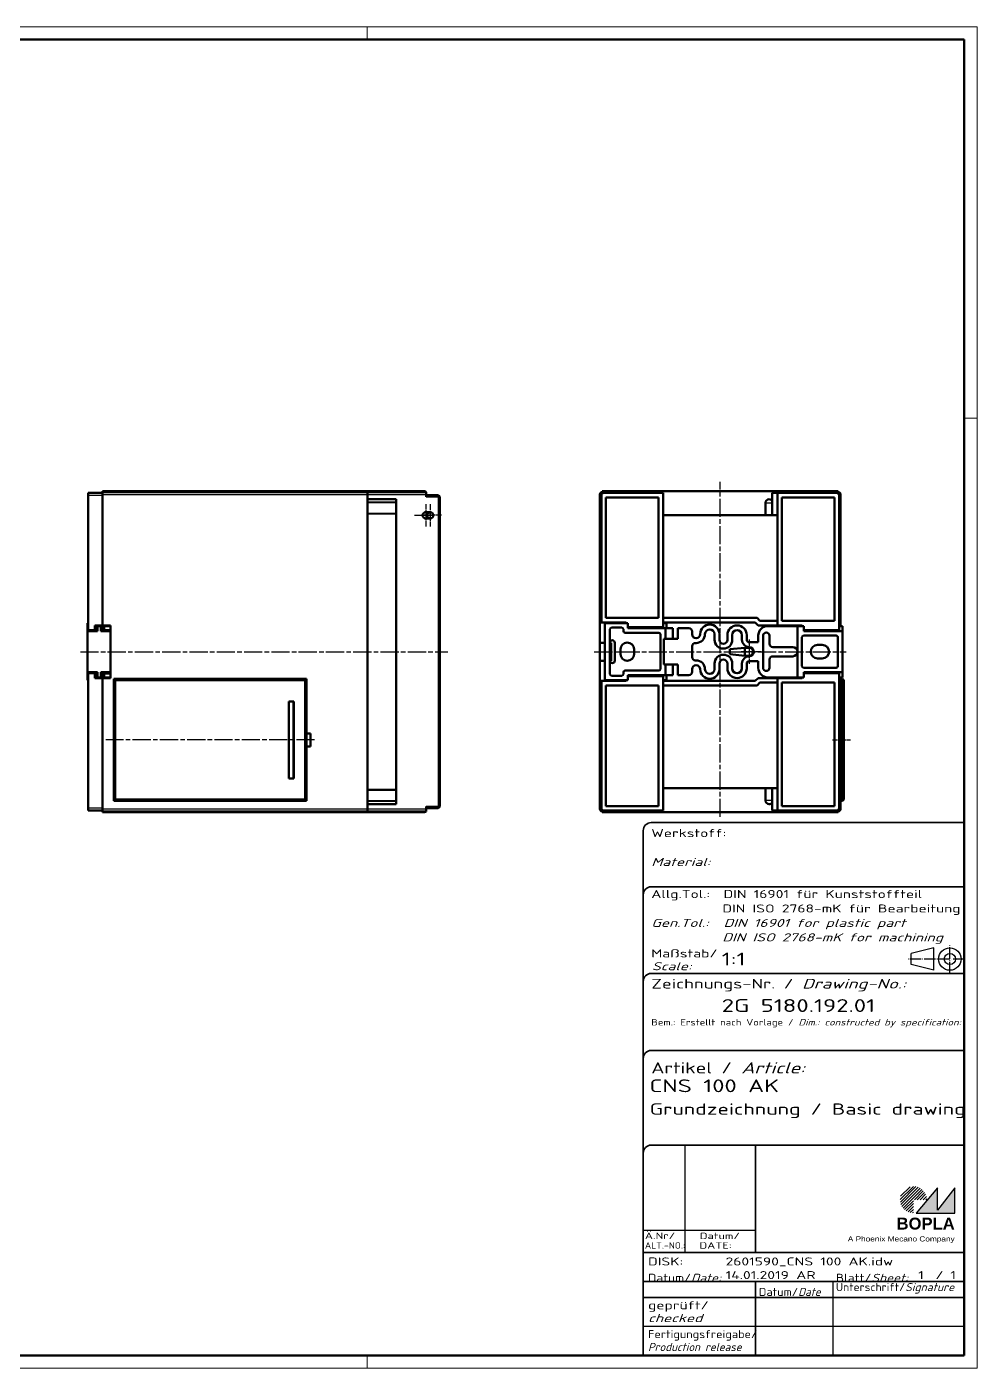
# Model space of a CAD drawing. Header units: millimetres. Extents: x 1 to 593, y 1 to 419.
# Drawn here: x 297 to 593, y 1 to 419 of the extents above; entities that cross this region are included whole.
import ezdxf
from ezdxf.enums import TextEntityAlignment as Align

# ---------------------------------------------------------------- set-up
doc = ezdxf.new("R2010")
doc.units = ezdxf.units.MM
for name, pattern in [('ACAD_ISO04W100', [30, 24, -3, 0, -3]), ('CHAIN', [0.3543, 0.2362, -0.0295, 0.0591, -0.0295]), ('DASH_DOT', [0.37, 0.24, -0.06, 0.01, -0.06]), ('DASHED', [0.2067, 0.1654, -0.0413])]:
    doc.linetypes.add(name, pattern=pattern)
doc.layers.get('0').update_dxf_attribs({"lineweight": 25})
for name, color, linetype, lineweight in [('Mittellinie (ISO)', 1, 'DASH_DOT', 25), ('Mittelpunktmarkierung (ISO)', 1, 'DASH_DOT', 25), ('Rahmen (ISO)', 7, 'Continuous', 70), ('Schraffur (ISO)', 1, 'Continuous', 18), ('Sichtbar (ISO)', 7, 'Continuous', 50), ('Sichtbar schmal (ISO)', 1, 'Continuous', 25), ('Titel (ISO)', 5, 'Continuous', 50), ('Verdeckt (ISO)', 5, 'DASHED', 35)]:
    doc.layers.add(name, color=color, linetype=linetype, lineweight=lineweight)
doc.styles.add('Notiztext (DIN)', font='isocpeur.ttf', dxfattribs={"width": 1.1})
doc.styles.get("Standard").update_dxf_attribs({"font": 'isocpeur.ttf', "width": 1.1})
doc.styles.add('Textstil117', font='isocpeur.ttf', dxfattribs={"width": 1.4})
doc.styles.add('Textstil142', font='isocpeur.ttf', dxfattribs={"width": 1.4})
doc.styles.add('Textstil143', font='isocpeur.ttf', dxfattribs={"width": 1.4})
doc.styles.add('Textstil144', font='isocpeur.ttf', dxfattribs={"width": 1.4})
doc.styles.add('Textstil166', font='isocpeur.ttf', dxfattribs={"width": 1.4})
doc.styles.add('Textstil219', font='isocpeur.ttf', dxfattribs={"width": 1.1})
doc.styles.add('Textstil227', font='isocpeui.ttf', dxfattribs={"width": 1.4})
doc.styles.add('Textstil235', font='isocpeui.ttf')

# ---------------------------------------------------------------- blocks, each defined once
blk = doc.blocks.new('Ränder Bopla-A2-Rahmen')
at = {"layer": 'Rahmen (ISO)', "color": 1, "lineweight": 18}
for p, q in [((593, 419), (1, 419)), ((1, 419), (1, 1)), ((116, 419), (116, 415)), ((213, 419), (213, 415)), ((403, 419), (403, 415)), ((593, 1), (593, 419)), ((589, 297), (593, 297)), ((116, 5), (116, 1)), ((213, 5), (213, 1)), ((403, 5), (403, 1)), ((1, 1), (593, 1))]:
    blk.add_line(p, q, dxfattribs=at)
at = {"layer": 'Rahmen (ISO)', "color": 91, "lineweight": 70}
for p, q in [((20, 415), (589, 415)), ((20, 5), (20, 415)), ((589, 415), (589, 5)), ((589, 5), (20, 5))]:
    blk.add_line(p, q, dxfattribs=at)
at = {"layer": 'Rahmen (ISO)', "color": 1, "insert": (19, 55), "char_height": 2.03, "width": 162.684, "attachment_point": 7, "rotation": 90, "style": 'Notiztext (DIN)'}
blk.add_mtext('\\fISOCPEUR|b0|i0;\\W1.20;\\H2.0300;"Schutzvermerk nach DIN ISO 16016 beachten" \\fISOCPEUR|b0|i1;\\W1.20;\\H2.0300;"Please pay attention to copyright note DIN ISO 16016"', dxfattribs=at)
blk = doc.blocks.new('Schriftfelder Bearbeitung-KST')
at = {"layer": 'Schraffur (ISO)'}
h = blk.add_hatch(dxfattribs=at)
h.set_pattern_fill('ANSI31', color=1, scale=5.08, style=0)
h.set_pattern_definition([(45, (0, 0), (-0.4490128, 0.4490128), [])])
edge = h.paths.add_edge_path()
edge.add_line((395.78, 59.81), (391.63, 59.81))
edge.add_line((391.63, 59.81), (391.63, 55.66))
edge.add_arc((391.63, 59.81), 4.15, 0, 270, ccw=False)
blk.add_hatch(color=7, dxfattribs=at).paths.add_polyline_path([(392.48, 55.66), (404.48, 55.66), (404.48, 63.46), (399.18, 56.56), (399.18, 63.46)])
at = {"color": 5, "linetype": 'Continuous'}
for p, q in [((397.98, 138.31), (390.98, 136.56)), ((397.98, 131.31), (397.98, 138.31)), ((390.98, 133.06), (390.98, 136.56)), ((397.98, 131.31), (390.98, 133.06))]:
    blk.add_line(p, q, dxfattribs=at)
at = {"color": 1, "linetype": 'ACAD_ISO04W100', "ltscale": 0.15}
blk.add_line((402.98, 130.31), (402.98, 139.31), dxfattribs=at)
at = {"color": 1, "linetype": 'ACAD_ISO04W100', "ltscale": 0.145833}
blk.add_line((407.48, 134.81), (389.98, 134.81), dxfattribs=at)
at = {"color": 1, "linetype": 'Continuous', "lineweight": 25}
for p, q in [((320.48, 76.81), (320.48, 43.31)), ((307.48, 50.31), (342.48, 50.31))]:
    blk.add_line(p, q, dxfattribs=at)
at = {"color": 7, "linetype": 'Continuous'}
for p, q in [((399.18, 63.46), (392.48, 55.66)), ((404.48, 63.46), (399.18, 56.56)), ((399.18, 56.56), (399.18, 63.46)), ((404.48, 55.66), (404.48, 63.46)), ((392.48, 55.66), (404.48, 55.66))]:
    blk.add_line(p, q, dxfattribs=at)
at = {"color": 5, "linetype": 'Continuous'}
for radius in [3.5, 1.75]:
    blk.add_circle((402.98, 134.81), radius, dxfattribs=at)
at = {"layer": 'Titel (ISO)', "lineweight": 18}
for p, q in [((410.48, 7.31), (411.48, 7.31)), ((411.48, 7.31), (411.48, 8.31))]:
    blk.add_line(p, q, dxfattribs=at)
at = {"layer": 'Verdeckt (ISO)', "color": 5, "linetype": 'Continuous', "lineweight": 35}
for p, q in [((407.48, 177.31), (309.98, 177.31)), ((307.48, 174.81), (307.48, 11.31)), ((307.48, 174.81), (307.48, 23.84)), ((407.48, 157.31), (309.98, 157.31)), ((407.48, 130.31), (309.98, 130.31)), ((407.48, 106.31), (309.98, 106.31)), ((407.48, 106.31), (309.98, 106.31)), ((407.48, 76.81), (309.98, 76.81)), ((407.48, 43.31), (307.48, 43.31)), ((407.48, 34.31), (307.48, 34.31)), ((342.48, 34.31), (342.48, 11.31)), ((407.48, 29.31), (307.48, 29.31))]:
    blk.add_line(p, q, dxfattribs=at)
at = {"layer": 'Verdeckt (ISO)', "color": 5, "linetype": 'Continuous'}
blk.add_line((342.48, 76.81), (342.48, 43.31), dxfattribs=at)
at = {"layer": 'Verdeckt (ISO)', "color": 1, "linetype": 'Continuous', "lineweight": 25}
for p, q in [((366.48, 34.31), (366.48, 11.31)), ((407.48, 20.31), (307.48, 20.31))]:
    blk.add_line(p, q, dxfattribs=at)
at = {"layer": 'Verdeckt (ISO)', "color": 5, "linetype": 'Continuous', "lineweight": 35}
for centre in [(309.98, 174.81), (309.98, 154.81), (309.98, 127.81), (309.98, 103.81), (309.98, 103.81), (309.98, 74.31)]:
    blk.add_arc(centre, 2.5, 90, 180, dxfattribs=at)
at = {"color": 5, "width": 1.4}
for s, style, p in [('DISK:', 'Textstil142', (308.98, 39.31)), ('/', 'Textstil142', (398.48, 35.06)), ('geprüft/', 'Textstil142', (308.98, 25.66)), ('checked', 'Textstil227', (308.98, 21.66))]:
    blk.add_text(s, height=2.5, dxfattribs=dict(at, style=style)).set_placement(p)
at = {"color": 5, "width": 1.1}
blk.add_text('Fertigungsfreigabe/', height=2.5, dxfattribs=at).set_placement((308.98, 16.66))
at = {"color": 5, "style": 'Textstil235'}
blk.add_text('Production release', height=2.5, dxfattribs=at).set_placement((308.98, 12.66))
at = {"color": 7, "insert": (309.98, 99.14), "char_height": 3.5, "attachment_point": 7}
blk.add_mtext('\\fISOCPEUR|b0|i0;\\W1.30;\\H3.5000;Artikel / \\fISOCPEUR|b0|i1;\\W1.30;\\H3.5000;Article:', dxfattribs=at)
at = {"color": 5, "char_height": 2.5, "attachment_point": 7}
for s, insert in [('\\fISOCPEUR|b0|i0;\\W1.20;\\H2.5000;Datum/\\fISOCPEUR|b0|i1;\\W1.20;\\H2.5000;Date:', (308.98, 34.22)), ('\\fISOCPEUR|b0|i0;\\W1.05;\\H2.5000;Unterschrift/\\fISOCPEUR|b0|i1;\\W1.05;\\H2.5000;Signature', (367.48, 30.57)), ('\\fISOCPEUR|b0|i0;\\W1.20;\\H2.5000;Blatt/\\fISOCPEUR|b0|i1;\\W1.20;\\H2.5000;Sheet:', (367.48, 34.22)), ('Datum/\\fISOCPEUR|b0|i1;\\H2.5000;Date', (343.48, 29.82))]:
    blk.add_mtext(s, dxfattribs=dict(at, insert=insert))
at = {"color": 5, "style": 'Textstil142', "width": 1.4}
for tag, p in [('DATEINAME_001', (333.13, 39.31)), ('ERSTELLUNGSDATUM_001', (333.13, 35.06)), ('50-Namenskürzel_001', (355.13, 35.06)), ('Blattnummer_001', (393.13, 35.06)), ('25-ges._Blattanzahl_001', (403.13, 35.06))]:
    blk.add_attdef(tag, p, '', height=2.5, dxfattribs=at)
at = {"layer": 'Sichtbar schmal (ISO)', "color": 1}
for s, height, style, width, p in [('Werkstoff:', 2.5, 'Textstil142', 1.4, (309.98, 172.81)), ('Material:', 2.5, 'Textstil227', 1.4, (309.98, 163.81)), ('Allg.Tol.:', 2.5, 'Textstil142', 1.4, (309.98, 153.81)), ('Gen.Tol.:', 2.5, 'Textstil227', 1.4, (309.98, 144.81)), ('Maßstab/', 2.5, 'Textstil142', 1.4, (309.98, 135.31)), ('Scale:', 2.5, 'Textstil227', 1.4, (310.16, 131.31)), ('ALT.-NO.:', 2, 'Textstil219', 1.1, (307.98, 44.56)), ('Ä.Nr/', 2, 'Textstil144', 1.4, (307.98, 47.56)), ('DATE:', 2, 'Textstil144', 1.4, (324.98, 44.56)), ('Datum/', 2, 'Textstil144', 1.4, (325.08, 47.52))]:
    blk.add_text(s, height=height, dxfattribs=dict(at, style=style, width=width)).set_placement(p)
at = {"layer": 'Sichtbar schmal (ISO)', "color": 1, "attachment_point": 7}
for s, insert, char_height in [('\\fISOCPEUR|b0|i0;\\W1.40;\\H3.0000;Zeichnungs-Nr. / \\fISOCPEUR|b0|i1;\\W1.40;\\H3.0000;Drawing-No.:', (309.98, 124.71), 3), ('\\fISOCPEUR|b0|i0;\\W1.20;\\H2.0000;Bem.: Erstellt nach Vorlage / \\fISOCPEUR|b0|i1;\\W1.20;\\H2.0000;Dim.: constructed by specification:', (309.98, 113.49), 2)]:
    blk.add_mtext(s, dxfattribs=dict(at, insert=insert, char_height=char_height))
at = {"layer": 'Sichtbar schmal (ISO)', "color": 1, "style": 'Textstil144', "width": 1.4}
for tag, p in [('055-Bem._erstellt_n._Kd-Zchng.', (309.98, 112.56)), ('056-Bem._erstellt_n._Kd-Zchng.-2', (309.98, 109.56)), ('19-Ä-Nr._-10-', (309.48, 76.06)), ('19-Datum_-10-', (322.48, 76.06)), ('18-Ä-Nr._-9-', (309.48, 73.56)), ('17-Ä-Nr._-8-', (309.48, 71.06)), ('18-Datum_-9-', (322.48, 73.56)), ('17-Datum_-8-', (322.48, 71.06)), ('16-Ä-Nr._-7-', (309.48, 68.56)), ('16-Datum_-7-', (322.48, 68.56)), ('15-Ä-Nr._-6-', (309.48, 66.06)), ('14-Ä-Nr._-5-', (309.48, 63.56)), ('15-Datum_-6-', (322.48, 66.06)), ('14-Datum_-5-', (322.48, 63.56)), ('13-Ä-Nr._-4-', (309.48, 61.06)), ('12-Ä-Nr._-3-', (309.48, 58.56)), ('13-Datum_-4-', (322.48, 61.06)), ('12-Datum_-3-', (322.48, 58.56)), ('11-Ä-Nr._-2-', (309.48, 56.06)), ('11-Datum_-2-', (322.48, 56.06)), ('10-Ä-Nr._-1-', (309.48, 53.56)), ('10-Datum_-1-', (322.48, 53.56))]:
    blk.add_attdef(tag, text='', height=2, dxfattribs=at).set_placement(p, align=Align.TOP_LEFT)
at = {"layer": 'Titel (ISO)', "color": 5, "width": 1.4}
for s, style, p in [('DIN 16901 für Kunststoffteil', 'Textstil142', (332.48, 153.81)), ('DIN 16901 for plastic part', 'Textstil227', (332.48, 144.81))]:
    blk.add_text(s, height=2.5, dxfattribs=dict(at, style=style)).set_placement(p)
at = {"layer": 'Titel (ISO)', "color": 7, "insert": (404.48, 50.46), "char_height": 3.7, "width": 19.8847, "attachment_point": 9, "style": 'Notiztext (DIN)'}
blk.add_mtext('\\fArial|b1|i0;\\H3.7000;BOPLA', dxfattribs=at)
at = {"layer": 'Titel (ISO)', "color": 5, "insert": (404.48, 46.31), "char_height": 1.6, "width": 34.8824, "attachment_point": 9, "style": 'Notiztext (DIN)'}
blk.add_mtext('\\fArial|b0|i0;\\W1.15;\\H1.6000;A Phoenix Mecano Company', dxfattribs=at)
at = {"layer": 'Titel (ISO)', "color": 5, "width": 1.4}
for tag, style, p in [('01-Material', 'Textstil142', (333.48, 175.31)), ('01-Material_(2.Zeile)', 'Textstil142', (309.98, 170.81)), ('01-Material_GB', 'Textstil227', (333.48, 166.31)), ('01-Material_(2.Zeile)_GB', 'Textstil227', (309.98, 161.81))]:
    blk.add_attdef(tag, text='', height=2.5, dxfattribs=dict(at, style=style)).set_placement(p, align=Align.TOP_LEFT)
for tag, p, style in [('011-Allg.Tol-2_001', (332.13, 149.31), 'Textstil142'), ('011-Allg.Tol-4_GB_001', (332.1, 140.31), 'Textstil227')]:
    blk.add_attdef(tag, p, '', height=2.5, dxfattribs=dict(at, style=style))
at = {"layer": 'Titel (ISO)', "color": 7, "width": 1.4}
for tag, p, height, style in [('02-Maßstab_001', (331.92, 132.81), 4, 'Textstil143'), ('03-Zchn.Nr._001', (331.92, 118.31), 4, 'Textstil143'), ('07-Artikel-Modell_001', (309.43, 93.31), 3.98, 'Textstil166'), ('08-Artikel-Benennung_001', (309.49, 86.31), 3.5, 'Textstil117')]:
    blk.add_attdef(tag, p, '', height=height, dxfattribs=dict(at, style=style))
at = {"layer": 'Titel (ISO)', "color": 7, "style": 'Textstil166', "width": 1.4}
blk.add_attdef('09-Artikel-Benennung_(2.Zeile)', text='', height=3.98, dxfattribs=at).set_placement((309.98, 83.29), align=Align.TOP_LEFT)

msp = doc.modelspace()

# ---------------------------------------------------------------- linework, layer by layer
at = {"layer": 'Mittellinie (ISO)', "linetype": 'CHAIN', "ltscale": 23.990969}
for p, q in [((512.9682156, 172.7756959), (512.9682156, 277.1655399)), ((313.6618324, 224.2756959), (428.0957842, 224.2756959)), ((473.7182156, 224.2756959), (552.2182156, 224.2756959)), ((386.6086381, 196.7756959), (321.6086381, 196.7756959))]:
    msp.add_line(p, q, dxfattribs=at)
at = {"layer": 'Mittellinie (ISO)', "linetype": 'CHAIN', "ltscale": 6.222661}
msp.add_line((547.9682156, 196.7756959), (553.5682156, 196.7756959), dxfattribs=at)
at = {"layer": 'Mittelpunktmarkierung (ISO)', "linetype": 'CHAIN', "ltscale": 7.778352}
for p, q in [((421.4003477, 263.2756959), (421.4003477, 270.2756959)), ((422.6086381, 270.2756959), (422.6086381, 263.2756959))]:
    msp.add_line(p, q, dxfattribs=at)
at = {"layer": 'Mittelpunktmarkierung (ISO)', "linetype": 'CHAIN', "ltscale": 6.839049}
msp.add_line((417.7456472, 266.7756959), (423.9003477, 266.7756959), dxfattribs=at)
at = {"layer": 'Mittelpunktmarkierung (ISO)', "linetype": 'CHAIN', "ltscale": 6.667144}
msp.add_line((426.1086381, 266.7756959), (420.1086381, 266.7756959), dxfattribs=at)
at = {"layer": 'Mittelpunktmarkierung (ISO)', "linetype": 'CHAIN', "ltscale": 8.333956}
msp.add_line((521.9682156, 228.0256959), (521.9682156, 220.5256959), dxfattribs=at)
at = {"layer": 'Mittelpunktmarkierung (ISO)', "linetype": 'CHAIN', "ltscale": 6.944946}
msp.add_line((525.7182156, 224.2756959), (519.4682156, 224.2756959), dxfattribs=at)
at = {"layer": 'Sichtbar (ISO)'}
for p, q in [((316.1086381, 273.0256959), (316.1086381, 273.7756959)), ((320.6086381, 273.7756959), (316.1086381, 273.7756959)), ((316.1086381, 230.9756959), (316.1086381, 273.0256959)), ((320.6086381, 274.2756959), (320.6086381, 274.0256959)), ((320.6086381, 274.2756959), (403.1086381, 274.2756959)), ((320.6086381, 273.2756959), (320.6086381, 274.0256959)), ((320.6086381, 274.0256959), (403.1086381, 274.0256959)), ((320.6086381, 273.2756959), (320.6086381, 232.4756959)), ((403.1086381, 274.0256959), (403.1086381, 274.2756959)), ((403.1086381, 274.2756959), (420.9086381, 274.2756959)), ((403.1086381, 274.0256959), (403.1086381, 274.2756959)), ((403.1086381, 274.0256959), (403.1086381, 273.2756959)), ((403.1086381, 274.0256959), (421.3416508, 274.0256959)), ((403.1086381, 274.0256959), (403.1086381, 273.2756959)), ((403.1086381, 271.7756959), (403.1086381, 273.2756959)), ((403.1086381, 175.2756959), (403.1086381, 273.2756959)), ((403.1086381, 271.7756959), (412.0086381, 271.7756959)), ((412.0086381, 271.7756959), (412.0086381, 176.7756959)), ((421.4086381, 273.7756959), (421.4086381, 273.2756959)), ((421.4086381, 272.5256959), (421.4086381, 273.2756959)), ((425.1086381, 273.0256959), (421.4086381, 273.0256959)), ((425.6086381, 176.0256959), (425.6086381, 272.5256959)), ((475.4682156, 233.3756959), (475.4682156, 273.2756959)), ((475.9682156, 273.0256959), (475.9682156, 233.3756959)), ((476.2182156, 274.2756959), (549.7182156, 274.2756959)), ((476.2182156, 274.0256959), (476.2182156, 274.2756959)), ((495.1682156, 273.7756959), (476.7182156, 273.7756959)), ((477.3682156, 234.7756959), (477.3682156, 272.3756959)), ((477.3682156, 272.3756959), (493.7682156, 272.3756959)), ((493.7682156, 272.3756959), (493.7682156, 234.7756959)), ((495.1682156, 231.8756959), (495.1682156, 273.7756959)), ((529.1682156, 273.7756959), (529.1682156, 266.7756959)), ((529.1682156, 273.7756959), (530.7682156, 273.7756959)), ((549.2182156, 273.7756959), (530.7682156, 273.7756959)), ((530.7682156, 273.7756959), (530.7682156, 266.7756959)), ((532.1682156, 233.8756959), (532.1682156, 272.3756959)), ((532.1682156, 272.3756959), (548.5682156, 272.3756959)), ((548.5682156, 272.3756959), (548.5682156, 233.8756959)), ((549.7182156, 274.2756959), (549.7182156, 274.0256959)), ((549.9682156, 230.9756959), (549.9682156, 273.0256959)), ((550.4682156, 273.2756959), (550.4682156, 232.4756959)), ((412.0086381, 270.7980268), (403.1086381, 270.8756959)), ((422.6086381, 267.7756959), (421.4003477, 267.7756959)), ((527.0682156, 266.7756959), (527.0682156, 270.5756959)), ((403.1086381, 267.3547514), (412.0086381, 267.2770823)), ((421.4003477, 265.7756959), (422.6086381, 265.7756959)), ((495.1682156, 266.7756959), (527.0682156, 266.7756959)), ((529.1682156, 266.7756959), (527.0682156, 266.7756959)), ((529.1682156, 266.7756959), (530.7682156, 266.7756959)), ((530.7682156, 266.7756959), (530.7682156, 232.4756959)), ((493.7682156, 234.7756959), (477.3682156, 234.7756959)), ((524.4481146, 234.7756959), (495.1682156, 234.7756959)), ((525.3481146, 233.8756959), (524.4481146, 234.7756959)), ((315.9086381, 233.1756959), (316.1086381, 233.1756959)), ((315.9086381, 232.2756959), (315.9086381, 233.1756959)), ((315.9086381, 232.2756959), (316.1086381, 232.2756959)), ((315.9086381, 230.6756959), (315.9086381, 232.2756959)), ((319.0086381, 230.6756959), (315.9086381, 230.6756959)), ((315.9086381, 230.6756959), (315.9086381, 217.8756959)), ((316.1086381, 230.9756959), (318.2086381, 230.9756959)), ((318.2086381, 230.9756959), (318.2086381, 232.4756959)), ((318.2086381, 232.4756959), (320.6086381, 232.4756959)), ((318.2086381, 232.2756959), (318.3086381, 232.2756959)), ((318.3086381, 232.4756959), (318.3086381, 232.2756959)), ((319.0086381, 232.2756959), (318.3086381, 232.2756959)), ((318.3086381, 232.2756959), (318.3086381, 230.6756959)), ((319.0086381, 232.2756959), (319.0086381, 232.4756959)), ((320.0086381, 232.2756959), (319.0086381, 232.2756959)), ((319.0086381, 230.6756959), (319.0086381, 232.2756959)), ((320.0086381, 232.4756959), (320.0086381, 232.2756959)), ((320.0086381, 232.2756959), (320.0086381, 230.6756959)), ((320.7086381, 232.2756959), (320.0086381, 232.2756959)), ((323.1086381, 230.6756959), (320.0086381, 230.6756959)), ((320.6086381, 232.4756959), (323.1086381, 232.4756959)), ((320.7086381, 232.2756959), (320.7086381, 232.4756959)), ((320.7086381, 232.2756959), (321.0586381, 232.2756959)), ((320.7086381, 230.6756959), (320.7086381, 232.2756959)), ((320.7086381, 230.6756959), (321.0586381, 231.0256959)), ((321.0586381, 232.4756959), (321.0586381, 232.2756959)), ((321.0586381, 232.2756959), (323.1086381, 232.2756959)), ((321.0586381, 232.2756959), (321.0586381, 231.0256959)), ((323.1086381, 231.0256959), (321.0586381, 231.0256959)), ((321.1086381, 232.4756959), (321.1086381, 232.2756959)), ((323.1086381, 232.4756959), (323.1086381, 230.6756959)), ((323.1086381, 217.8756959), (323.1086381, 230.6756959)), ((475.4682156, 227.0756959), (475.4682156, 233.3756959)), ((475.4682156, 233.3756959), (475.9682156, 233.3756959)), ((475.9682156, 233.3756959), (483.6682156, 233.3756959)), ((477.0182156, 233.1756959), (484.2182156, 233.1756959)), ((477.0182156, 215.3756959), (477.0182156, 233.1756959)), ((478.6182156, 217.2756959), (478.6182156, 231.2756959)), ((479.1182156, 231.7756959), (482.3182156, 231.7756959)), ((482.8182156, 231.2756959), (482.8182156, 230.6756959)), ((483.3182156, 230.1756959), (493.8182156, 230.1756959)), ((483.6682156, 233.3756959), (483.6682156, 233.1756959)), ((484.2182156, 231.5756959), (484.2182156, 233.1756959)), ((484.2182156, 231.8756959), (495.1682156, 231.8756959)), ((495.9182156, 231.5756959), (484.2182156, 231.5756959)), ((494.7182156, 231.8756959), (494.7182156, 231.5756959)), ((495.1682156, 233.3756959), (523.8682156, 233.3756959)), ((496.2182156, 233.1756959), (495.1682156, 233.1756959)), ((498.2182156, 231.5756959), (495.9182156, 231.5756959)), ((495.9182156, 228.2756959), (495.9182156, 231.5756959)), ((496.2182156, 231.5756959), (496.2182156, 233.1756959)), ((498.2182156, 228.2756959), (498.2182156, 231.5756959)), ((503.2182156, 231.5756959), (499.7182156, 231.5756959)), ((499.7182156, 231.5756959), (499.7182156, 228.2756959)), ((504.2182156, 229.7256959), (504.2182156, 230.5756959)), ((523.8682156, 233.3756959), (524.7682156, 232.4756959)), ((524.7682156, 232.4756959), (530.7682156, 232.4756959)), ((530.7682156, 233.8756959), (525.3481146, 233.8756959)), ((537.0182156, 232.2756959), (527.8182156, 232.2756959)), ((530.7682156, 232.4756959), (538.4682156, 232.4756959)), ((548.5682156, 233.8756959), (532.1682156, 233.8756959)), ((539.0182156, 232.2756959), (537.0182156, 232.2756959)), ((537.0182156, 232.2756959), (537.0182156, 216.2756959)), ((538.4682156, 232.4756959), (538.4682156, 232.2756959)), ((539.0182156, 230.6756959), (539.0182156, 232.2756959)), ((539.0182156, 230.9756959), (549.9682156, 230.9756959)), ((551.0182156, 230.6756959), (539.0182156, 230.6756959)), ((549.5182156, 230.9756959), (549.5182156, 230.6756959)), ((549.9682156, 232.4756959), (550.4682156, 232.4756959)), ((551.0182156, 232.2756959), (549.9682156, 232.2756959)), ((550.4682156, 232.4756959), (550.4682156, 232.2756959)), ((551.0182156, 230.6756959), (551.0182156, 232.2756959)), ((551.0182156, 230.6756959), (551.0182156, 217.8756959)), ((475.4682156, 227.0756959), (477.0182156, 227.0756959)), ((475.4682156, 221.4756959), (475.4682156, 227.0756959)), ((478.6182156, 227.0756959), (478.9515551, 227.0756959)), ((478.9515551, 227.0756959), (478.9515551, 221.4756959)), ((480.1182156, 227.0756959), (480.1182156, 221.4756959)), ((494.3182156, 229.6756959), (494.3182156, 218.8756959)), ((495.4182156, 220.2756959), (495.4182156, 228.2756959)), ((495.4182156, 228.2756959), (495.9182156, 228.2756959)), ((495.9182156, 228.2756959), (498.2182156, 228.2756959)), ((499.7182156, 228.2756959), (498.2182156, 228.2756959)), ((504.2182156, 222.5756959), (504.2182156, 225.9756959)), ((505.2182156, 226.9756959), (505.4682156, 226.9756959)), ((511.2182156, 229.7256959), (511.2182156, 227.9756959)), ((512.7182156, 227.9756959), (512.7182156, 229.7256959)), ((515.2182156, 229.4756959), (515.2182156, 227.9756959)), ((516.7182156, 227.9756959), (516.7182156, 229.4756959)), ((519.7182156, 229.4756959), (519.7182156, 227.9756959)), ((521.2182156, 227.9756959), (521.2182156, 229.4756959)), ((524.8182156, 227.2256959), (521.9682156, 227.2256959)), ((524.8182156, 229.2756959), (524.8182156, 227.2256959)), ((526.3182156, 226.0256959), (526.3182156, 229.2756959)), ((526.3182156, 222.5256959), (526.3182156, 226.0256959)), ((528.3182156, 229.2756959), (528.3182156, 226.7256959)), ((529.3182156, 225.7256959), (535.5682156, 225.7256959)), ((538.4182156, 219.7756959), (538.4182156, 228.7756959)), ((538.9182156, 229.2756959), (549.1182156, 229.2756959)), ((543.2682156, 226.3756959), (544.7682156, 226.3756959)), ((549.6182156, 228.7756959), (549.6182156, 219.7756959)), ((481.9182156, 223.5256959), (481.9182156, 225.0256959)), ((486.1182156, 225.0256959), (486.1182156, 223.5256959)), ((505.4682156, 221.5756959), (505.2182156, 221.5756959)), ((520.6682156, 225.5256959), (515.9682156, 225.0256959)), ((515.9682156, 223.5256959), (515.9682156, 225.0256959)), ((515.9682156, 223.5256959), (520.6682156, 223.0256959)), ((520.6682156, 223.0256959), (520.6682156, 225.5256959)), ((520.6682156, 225.5256959), (521.9682156, 225.5256959)), ((521.9682156, 223.0256959), (520.6682156, 223.0256959)), ((526.3182156, 219.2756959), (526.3182156, 222.5256959)), ((528.3182156, 221.8256959), (528.3182156, 219.2756959)), ((535.5682156, 222.8256959), (529.3182156, 222.8256959)), ((544.7682156, 222.1756959), (543.2682156, 222.1756959)), ((315.9086381, 217.8756959), (319.0086381, 217.8756959)), ((315.9086381, 216.2756959), (315.9086381, 217.8756959)), ((316.1086381, 175.5256959), (316.1086381, 217.5756959)), ((316.1086381, 217.5756959), (318.2086381, 217.5756959)), ((318.2086381, 216.0756959), (318.2086381, 217.5756959)), ((318.3086381, 217.8756959), (318.3086381, 216.2756959)), ((319.0086381, 216.2756959), (319.0086381, 217.8756959)), ((320.0086381, 217.8756959), (323.1086381, 217.8756959)), ((320.0086381, 217.8756959), (320.0086381, 216.2756959)), ((321.0586381, 217.5256959), (320.7086381, 217.8756959)), ((320.7086381, 216.2756959), (320.7086381, 217.8756959)), ((321.0586381, 216.2756959), (321.0586381, 217.5256959)), ((323.1086381, 217.5256959), (321.0586381, 217.5256959)), ((323.1086381, 217.8756959), (323.1086381, 216.0756959)), ((477.0182156, 221.4756959), (475.4682156, 221.4756959)), ((475.4682156, 215.1756959), (475.4682156, 221.4756959)), ((478.9515551, 221.4756959), (478.6182156, 221.4756959)), ((482.8182156, 217.8756959), (482.8182156, 217.2756959)), ((493.8182156, 218.3756959), (483.3182156, 218.3756959)), ((495.9182156, 220.2756959), (495.4182156, 220.2756959)), ((495.9182156, 216.9756959), (495.9182156, 220.2756959)), ((498.2182156, 220.2756959), (495.9182156, 220.2756959)), ((498.2182156, 216.9756959), (498.2182156, 220.2756959)), ((498.2182156, 220.2756959), (499.7182156, 220.2756959)), ((499.7182156, 220.2756959), (499.7182156, 216.9756959)), ((504.2182156, 217.9756959), (504.2182156, 218.8256959)), ((511.2182156, 220.5756959), (511.2182156, 218.8256959)), ((512.7182156, 218.8256959), (512.7182156, 220.5756959)), ((515.2182156, 220.5756959), (515.2182156, 219.0756959)), ((516.7182156, 219.0756959), (516.7182156, 220.5756959)), ((519.7182156, 220.5756959), (519.7182156, 219.0756959)), ((521.2182156, 219.0756959), (521.2182156, 220.5756959)), ((521.9682156, 221.3256959), (524.8182156, 221.3256959)), ((524.8182156, 221.3256959), (524.8182156, 219.2756959)), ((549.1182156, 219.2756959), (538.9182156, 219.2756959)), ((539.0182156, 216.2756959), (539.0182156, 217.8756959)), ((539.0182156, 217.8756959), (551.0182156, 217.8756959)), ((549.9682156, 217.5756959), (539.0182156, 217.5756959)), ((549.5182156, 217.8756959), (549.5182156, 217.5756959)), ((549.9682156, 175.5256959), (549.9682156, 217.5756959)), ((551.0182156, 216.2756959), (551.0182156, 217.8756959)), ((316.1086381, 216.2756959), (315.9086381, 216.2756959)), ((315.9086381, 215.3756959), (315.9086381, 216.2756959)), ((316.1086381, 215.3756959), (315.9086381, 215.3756959)), ((318.3086381, 216.2756959), (318.2086381, 216.2756959)), ((320.6086381, 216.0756959), (318.2086381, 216.0756959)), ((318.3086381, 216.2756959), (318.3086381, 216.0756959)), ((318.3086381, 216.2756959), (319.0086381, 216.2756959)), ((319.0086381, 216.0756959), (319.0086381, 216.2756959)), ((319.0086381, 216.2756959), (320.0086381, 216.2756959)), ((320.0086381, 216.2756959), (320.0086381, 216.0756959)), ((320.0086381, 216.2756959), (320.7086381, 216.2756959)), ((320.6086381, 216.0756959), (320.6086381, 175.2756959)), ((323.1086381, 216.0756959), (320.6086381, 216.0756959)), ((321.0586381, 216.2756959), (320.7086381, 216.2756959)), ((320.7086381, 216.0756959), (320.7086381, 216.2756959)), ((323.1086381, 216.2756959), (321.0586381, 216.2756959)), ((321.0586381, 216.0756959), (321.0586381, 216.2756959)), ((321.1086381, 216.2756959), (321.1086381, 216.0756959)), ((384.1086381, 215.7756959), (324.1086381, 215.7756959)), ((324.5086381, 215.3756959), (324.1086381, 215.7756959)), ((324.1086381, 215.7756959), (324.1086381, 177.7756959)), ((324.5086381, 215.3756959), (383.7086381, 215.3756959)), ((324.5086381, 178.1756959), (324.5086381, 215.3756959)), ((383.7086381, 215.3756959), (384.1086381, 215.7756959)), ((383.7086381, 215.3756959), (383.7086381, 178.1756959)), ((384.1086381, 177.7756959), (384.1086381, 215.7756959)), ((475.4682156, 175.2756959), (475.4682156, 215.1756959)), ((475.9682156, 215.1756959), (475.4682156, 215.1756959)), ((483.6682156, 215.1756959), (475.9682156, 215.1756959)), ((475.9682156, 215.1756959), (475.9682156, 175.5256959)), ((484.2182156, 215.3756959), (477.0182156, 215.3756959)), ((477.3682156, 176.1756959), (477.3682156, 213.7756959)), ((477.3682156, 213.7756959), (493.7682156, 213.7756959)), ((482.3182156, 216.7756959), (479.1182156, 216.7756959)), ((483.6682156, 215.3756959), (483.6682156, 215.1756959)), ((484.2182156, 216.9756959), (495.9182156, 216.9756959)), ((484.2182156, 215.3756959), (484.2182156, 216.9756959)), ((495.1682156, 216.6756959), (484.2182156, 216.6756959)), ((493.7682156, 213.7756959), (493.7682156, 176.1756959)), ((494.7182156, 216.9756959), (494.7182156, 216.6756959)), ((495.1682156, 174.7756959), (495.1682156, 216.6756959)), ((495.1682156, 215.3756959), (496.2182156, 215.3756959)), ((523.8682156, 215.1756959), (495.1682156, 215.1756959)), ((495.1682156, 213.7756959), (524.4481146, 213.7756959)), ((495.9182156, 216.9756959), (498.2182156, 216.9756959)), ((496.2182156, 215.3756959), (496.2182156, 216.9756959)), ((499.7182156, 216.9756959), (503.2182156, 216.9756959)), ((524.7682156, 216.0756959), (523.8682156, 215.1756959)), ((524.4481146, 213.7756959), (525.3481146, 214.6756959)), ((530.7682156, 216.0756959), (524.7682156, 216.0756959)), ((525.3481146, 214.6756959), (530.7682156, 214.6756959)), ((527.8182156, 216.2756959), (537.0182156, 216.2756959)), ((538.4682156, 216.0756959), (530.7682156, 216.0756959)), ((530.7682156, 216.0756959), (530.7682156, 181.7756959)), ((532.1682156, 176.1756959), (532.1682156, 214.6756959)), ((532.1682156, 214.6756959), (548.5682156, 214.6756959)), ((537.0182156, 216.2756959), (539.0182156, 216.2756959)), ((538.4682156, 216.2756959), (538.4682156, 216.0756959)), ((548.5682156, 214.6756959), (548.5682156, 176.1756959)), ((549.9682156, 216.2756959), (551.0182156, 216.2756959)), ((550.4682156, 216.0756959), (549.9682156, 216.0756959)), ((550.4682156, 216.2756959), (550.4682156, 216.0756959)), ((550.4682156, 216.0756959), (550.4682156, 175.2756959)), ((550.4682156, 215.7756959), (551.0682156, 215.7756959)), ((551.4682156, 215.3756959), (551.0682156, 215.7756959)), ((551.0682156, 215.7756959), (551.0682156, 177.7756959)), ((551.4682156, 178.1756959), (551.4682156, 215.3756959)), ((378.6286381, 184.7756959), (378.6286381, 208.7756959)), ((378.6286381, 208.7756959), (380.1186381, 208.7756959)), ((380.1086381, 184.7756959), (380.1086381, 208.7756959)), ((380.1086381, 207.5356959), (380.1186381, 207.5356959)), ((380.1186381, 206.6456959), (380.1086381, 206.6456959)), ((380.1186381, 208.7756959), (380.1186381, 184.7756959)), ((380.1186381, 196.9254117), (380.1086381, 196.9254379)), ((380.1086381, 196.9156959), (380.1186381, 196.9156959)), ((384.1086381, 198.7756959), (385.3086381, 198.7756959)), ((385.3086381, 198.7756959), (385.3086381, 194.7756959)), ((380.1186381, 196.0256959), (380.1086381, 196.0256959)), ((380.1186381, 195.8759801), (380.1086381, 195.8759539)), ((380.1186381, 193.8754117), (380.1086381, 193.8754379)), ((380.1086381, 193.7256959), (380.1186381, 193.7256959)), ((380.1186381, 192.8356959), (380.1086381, 192.8356959)), ((380.1186381, 192.8259801), (380.1086381, 192.8259539)), ((385.3086381, 194.7756959), (384.1086381, 194.7756959)), ((380.1186381, 184.7756959), (378.6286381, 184.7756959)), ((403.1086381, 181.1966404), (412.0086381, 181.2743095)), ((527.0682156, 181.7756959), (495.1682156, 181.7756959)), ((527.0682156, 181.7756959), (529.1682156, 181.7756959)), ((527.0682156, 177.9756959), (527.0682156, 181.7756959)), ((530.7682156, 181.7756959), (529.1682156, 181.7756959)), ((529.1682156, 174.7756959), (529.1682156, 181.7756959)), ((530.7682156, 181.7756959), (530.7682156, 174.7756959)), ((324.5086381, 178.1756959), (324.1086381, 177.7756959)), ((324.1086381, 177.7756959), (384.1086381, 177.7756959)), ((383.7086381, 178.1756959), (324.5086381, 178.1756959)), ((383.7086381, 178.1756959), (384.1086381, 177.7756959)), ((403.1086381, 177.6756959), (412.0086381, 177.753365)), ((403.1086381, 175.2756959), (403.1086381, 176.7756959)), ((412.0086381, 176.7756959), (403.1086381, 176.7756959)), ((421.4086381, 175.2756959), (421.4086381, 176.0256959)), ((493.7682156, 176.1756959), (477.3682156, 176.1756959)), ((548.5682156, 176.1756959), (532.1682156, 176.1756959)), ((550.4682156, 177.7756959), (551.0682156, 177.7756959)), ((551.4682156, 178.1756959), (551.0682156, 177.7756959)), ((316.1086381, 174.7756959), (316.1086381, 175.5256959)), ((316.1086381, 174.7756959), (320.6086381, 174.7756959)), ((320.6086381, 174.5256959), (320.6086381, 175.2756959)), ((320.6086381, 174.5256959), (320.6086381, 174.2756959)), ((320.6086381, 174.5256959), (403.1086381, 174.5256959)), ((320.6086381, 174.2756959), (403.1086381, 174.2756959)), ((403.1086381, 175.2756959), (403.1086381, 174.5256959)), ((403.1086381, 175.2756959), (403.1086381, 174.5256959)), ((403.1086381, 174.2756959), (403.1086381, 174.5256959)), ((403.1086381, 174.5256959), (421.3416508, 174.5256959)), ((403.1086381, 174.2756959), (403.1086381, 174.5256959)), ((403.1086381, 174.2756959), (420.9086381, 174.2756959)), ((421.4086381, 175.5256959), (425.1086381, 175.5256959)), ((421.4086381, 175.2756959), (421.4086381, 174.7756959)), ((476.2182156, 174.2756959), (476.2182156, 174.5256959)), ((549.7182156, 174.2756959), (476.2182156, 174.2756959)), ((476.7182156, 174.7756959), (495.1682156, 174.7756959)), ((529.1682156, 174.7756959), (530.7682156, 174.7756959)), ((530.7682156, 174.7756959), (549.2182156, 174.7756959)), ((549.7182156, 174.5256959), (549.7182156, 174.2756959))]:
    msp.add_line(p, q, dxfattribs=at)
for centre, radius, start, end in [((420.9086381, 273.7756959), 0.5, 30, 90), ((425.1086381, 272.5256959), 0.5, 0, 90), ((476.2182156, 273.2756959), 0.75, 90, 180), ((476.7182156, 273.0256959), 0.75, 90, 180), ((528.2682156, 270.5756959), 1.2, 41.409622109, 180), ((549.2182156, 273.0256959), 0.75, 0, 90), ((549.7182156, 273.2756959), 0.75, 0, 90), ((422.6086381, 266.7756959), 1, 270, 90), ((479.1182156, 231.2756959), 0.5, 90, 180), ((482.3182156, 231.2756959), 0.5, 0, 90), ((483.3182156, 230.6756959), 0.5, 180, 270), ((493.8182156, 229.6756959), 0.5, 0, 90), ((503.2182156, 230.5756959), 1, 0, 90), ((509.7182156, 229.7256959), 3, 0, 180), ((509.7182156, 229.7256959), 1.5, 0, 180), ((518.2182156, 229.4756959), 3, 0, 180), ((518.2182156, 229.4756959), 1.5, 0, 180), ((527.8182156, 229.2756959), 3, 90, 180), ((527.3182156, 229.2756959), 1, 0, 180), ((479.3682156, 227.0756959), 0.75, 0, 180), ((484.0182156, 225.0256959), 2.1, 0, 180), ((505.4682156, 229.7256959), 1.25, 180, 0), ((505.2182156, 225.9756959), 1, 90, 180), ((505.4682156, 229.7256959), 2.75, 270, 0), ((513.9682156, 227.9756959), 2.75, 180, 0), ((513.9682156, 227.9756959), 1.25, 180, 0), ((521.9682156, 227.9756959), 2.25, 180, 270), ((521.9682156, 227.9756959), 0.75, 180, 270), ((521.9682156, 224.2756959), 1.45, 270, 90), ((529.3182156, 226.7256959), 1, 180, 270), ((535.5682156, 224.2756959), 1.45, 0, 90), ((538.9182156, 228.7756959), 0.5, 90, 180), ((543.2682156, 224.2756959), 2.1, 90, 270), ((544.7682156, 224.2756959), 2.1, 270, 90), ((549.1182156, 228.7756959), 0.5, 0, 90), ((484.0182156, 223.5256959), 2.1, 180, 0), ((505.2182156, 222.5756959), 1, 180, 270), ((505.4682156, 218.8256959), 2.75, 0, 90), ((513.9682156, 220.5756959), 2.75, 0, 180), ((513.9682156, 220.5756959), 1.25, 0, 180), ((521.9682156, 220.5756959), 2.25, 90, 180), ((521.9682156, 224.2756959), 1.25, 270, 90), ((529.3182156, 221.8256959), 1, 90, 180), ((535.5682156, 224.2756959), 1.45, 270, 0), ((479.3682156, 221.4756959), 0.75, 180, 0), ((483.3182156, 217.8756959), 0.5, 90, 180), ((493.8182156, 218.8756959), 0.5, 270, 0), ((503.2182156, 217.9756959), 1, 270, 0), ((505.4682156, 218.8256959), 1.25, 0, 180), ((509.7182156, 218.8256959), 3, 180, 0), ((509.7182156, 218.8256959), 1.5, 180, 0), ((518.2182156, 219.0756959), 3, 180, 0), ((518.2182156, 219.0756959), 1.5, 180, 0), ((521.9682156, 220.5756959), 0.75, 90, 180), ((527.8182156, 219.2756959), 3, 180, 270), ((527.3182156, 219.2756959), 1, 180, 0), ((538.9182156, 219.7756959), 0.5, 180, 270), ((549.1182156, 219.7756959), 0.5, 270, 0), ((479.1182156, 217.2756959), 0.5, 180, 270), ((482.3182156, 217.2756959), 0.5, 270, 0), ((425.1086381, 176.0256959), 0.5, 270, 0), ((528.2682156, 177.9756959), 1.2, 180, 318.590377891), ((420.9086381, 174.7756959), 0.5, 270, 330), ((476.2182156, 175.2756959), 0.75, 180, 270), ((476.7182156, 175.5256959), 0.75, 180, 270), ((549.2182156, 175.5256959), 0.75, 270, 0), ((549.7182156, 175.2756959), 0.75, 270, 0)]:
    msp.add_arc(centre, radius, start, end, dxfattribs=at)
msp.add_ellipse((421.4003477, 266.7756959), major_axis=(-1.1547005, 0), ratio=0.8660254038, start_param=4.7123889804, end_param=7.853981634, dxfattribs=at)
for points, knots in [([(421.3416508, 274.0256959), (421.3416508, 274.0256959), (421.3571408, 274.0021273), (421.3916188, 273.9130607), (421.4085935, 273.8502215), (421.4086381, 273.7756959)], [0, 0, 0, 0, 0.031856015226, 0.031856015226, 0.061775497606, 0.061775497606, 0.061775497606, 0.061775497606]), ([(422.8607206, 265.8079902), (422.8300985, 265.8132002), (422.8006691, 265.818784), (422.5753078, 265.8652726), (422.3516249, 265.9402774), (422.0156842, 266.1208112), (421.8386846, 266.2540107), (421.6997176, 266.4646974), (421.6693794, 266.5231008), (421.6281351, 266.6475372), (421.6174911, 266.713685), (421.6174911, 266.8377068), (421.6281351, 266.9038546), (421.6693794, 267.028291), (421.6997176, 267.0866945), (421.8386846, 267.2973812), (422.0156842, 267.4305806), (422.3516249, 267.6111144), (422.5753078, 267.6861193), (422.8006691, 267.7326078), (422.8300985, 267.7381916), (422.8607206, 267.7434017)], [-0.38009637625, -0.38009637625, -0.38009637625, -0.38009637625, -0.37064627613, -0.37064627613, -0.3043405167, -0.3043405167, -0.24370567268, -0.24370567268, -0.22510239628, -0.22510239628, -0.20649911989, -0.20649911989, -0.18789584349, -0.18789584349, -0.1692925671, -0.1692925671, -0.10865772307, -0.10865772307, -0.04235196364, -0.04235196364, -0.03290186363, -0.03290186363, -0.03290186363, -0.03290186363]), ([(421.4086381, 174.7756959), (421.4085935, 174.7011703), (421.3916188, 174.6383312), (421.3571408, 174.5492646), (421.3416508, 174.5256959), (421.3416508, 174.5256959)], [0.500903197924, 0.500903197924, 0.500903197924, 0.500903197924, 0.530822680304, 0.530822680304, 0.56267869553, 0.56267869553, 0.56267869553, 0.56267869553])]:
    msp.add_open_spline(points, degree=3, knots=knots, dxfattribs=at)
at = {"layer": 'Sichtbar schmal (ISO)'}
for p, q in [((316.1086381, 273.0256959), (320.6086381, 273.0256959)), ((320.6086381, 273.2756959), (403.1086381, 273.2756959)), ((403.1086381, 273.2756959), (421.4086381, 273.2756959)), ((421.4086381, 272.5256959), (425.1086381, 272.5256959)), ((425.1086381, 272.5256959), (425.1086381, 273.0256959)), ((425.6086381, 272.5256959), (425.1086381, 272.5256959)), ((425.1086381, 272.5256959), (425.1086381, 176.0256959)), ((529.1682156, 270.5756959), (527.0682156, 270.5756959)), ((425.1086381, 176.0256959), (421.4086381, 176.0256959)), ((425.1086381, 175.5256959), (425.1086381, 176.0256959)), ((425.1086381, 176.0256959), (425.6086381, 176.0256959)), ((527.0682156, 177.9756959), (529.1682156, 177.9756959)), ((320.6086381, 175.5256959), (316.1086381, 175.5256959)), ((320.6086381, 175.2756959), (403.1086381, 175.2756959)), ((403.1086381, 175.2756959), (421.4086381, 175.2756959))]:
    msp.add_line(p, q, dxfattribs=at)

# ---------------------------------------------------------------- block references
msp.add_blockref('Ränder Bopla-A2-Rahmen', (0, 0))
msp.add_blockref('Schriftfelder Bearbeitung-KST', (181.5158395, -6.3067288)).add_auto_attribs({'DATEINAME_001': '2601590_CNS 100 AK.idw', 'ERSTELLUNGSDATUM_001': '14.01.2019', '07-Artikel-Modell_001': 'CNS 100 AK', '03-Zchn.Nr._001': '2G 5180.192.01', 'Blattnummer_001': '1', '25-ges._Blattanzahl_001': '1', '50-Namenskürzel_001': 'AR', '011-Allg.Tol-4_GB_001': 'DIN ISO 2768-mK for machining', '011-Allg.Tol-2_001': 'DIN ISO 2768-mK für Bearbeitung', '02-Maßstab_001': '1:1', '08-Artikel-Benennung_001': 'Grundzeichnung / Basic drawing'})

doc.saveas('drawing.dxf')
